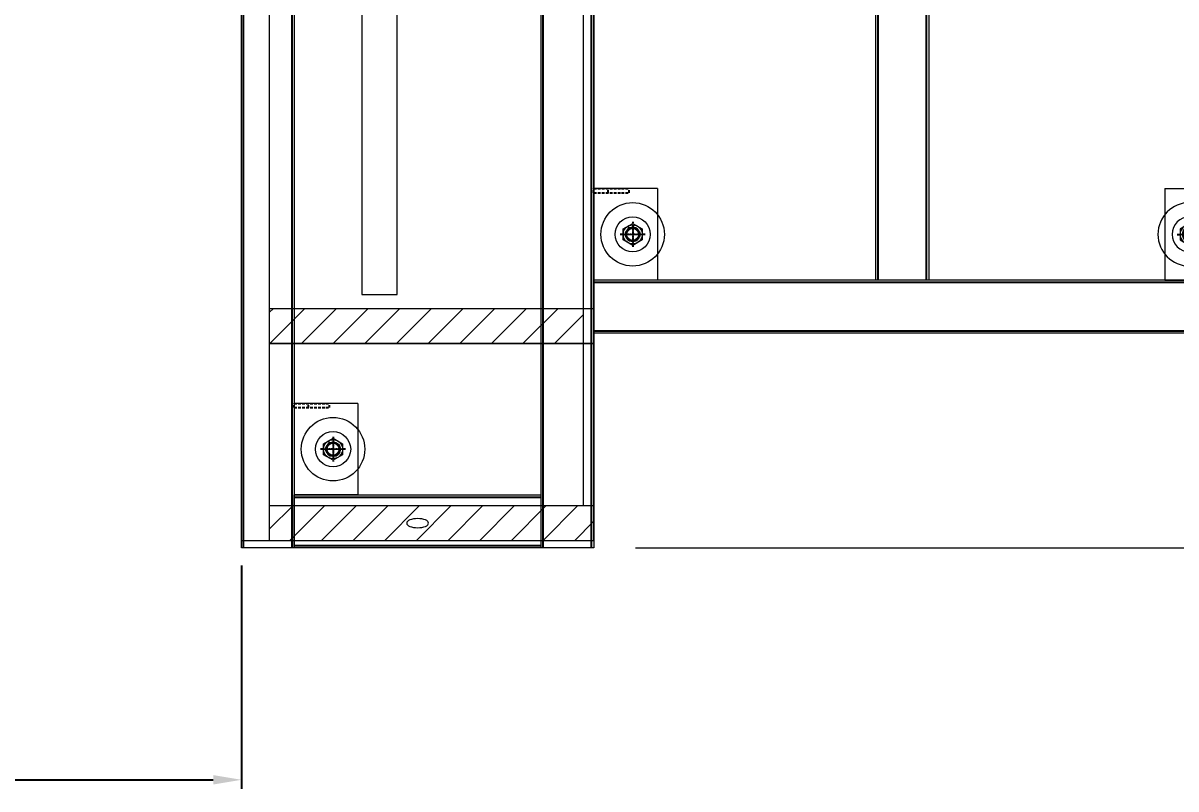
# Model space of a CAD drawing. Header units: millimetres. Extents: x -32759 to 129432, y 390 to 54305.
# Drawn here: x 31433 to 33069, y 22740 to 23827 of the extents above; entities that cross this region are included whole.
import ezdxf

# ---------------------------------------------------------------- set-up
doc = ezdxf.new("R2010")
doc.units = ezdxf.units.MM
for name, pattern in [('AM_ISO08W050', [18, 12, -1.5, 3, -1.5]), ('CENTER', [2, 1.25, -0.25, 0.25, -0.25]), ('DASHED2', [0.375, 0.25, -0.125]), ('HIDDEN', [0.375, 0.25, -0.125])]:
    doc.linetypes.add(name, pattern=pattern)
for name, color, linetype in [('_0', 3, 'Continuous'), ('BOM-UDEF', 3, 'Continuous'), ('CL', 1, 'CENTER'), ('FL', 3, 'Continuous'), ('H', 2, 'HIDDEN'), ('HL', 2, 'HIDDEN'), ('RD', 5, 'Continuous')]:
    doc.layers.add(name, color=color, linetype=linetype)
doc.layers.add('_BODY', color=7, linetype='Continuous', lineweight=13)
doc.styles.add('ROAMNS', font='romans.shx', dxfattribs={"width": 0.8, "bigfont": 'whgtxt.shx'})
doc.styles.get("Standard").update_dxf_attribs({"font": 'arial.ttf'})
doc.dimstyles.new('20 작은 한덕_도면칫수', dxfattribs={"dimscale": 20, "dimtxt": 3.299999999999999, "dimasz": 3.5, "dimexe": 0.65, "dimexo": 1.25, "dimgap": 1, "dimtad": 1, "dimdec": 0, "dimdsep": 46, "dimtxsty": 'ROAMNS', "dimcen": 0, "dimclrd": 7, "dimclre": 7, "dimclrt": 2, "dimadec": 0, "dimazin": 2, "dimtp": 0.1, "dimtm": 0.1, "dimtfac": 0.71, "dimtdec": 0, "dimtmove": 0, "dimatfit": 3, "dimfxl": 1, "dimlwd": -1, "dimlwe": -1, "dimarcsym": 1})
doc.dimstyles.new('20 한덕_도면칫수', dxfattribs={"dimscale": 20, "dimtxt": 3.299999999999998, "dimasz": 2, "dimexe": 0.65, "dimexo": 1.25, "dimgap": 1, "dimtad": 1, "dimdsep": 46, "dimtxsty": 'ROAMNS', "dimcen": 0, "dimclrd": 7, "dimclre": 7, "dimclrt": 2, "dimadec": 0, "dimazin": 2, "dimtp": 0.1, "dimtm": 0.1, "dimtfac": 0.71, "dimtmove": 0, "dimatfit": 3, "dimfxl": 1, "dimlwd": -1, "dimlwe": -1, "dimarcsym": 1})
doc.dimstyles.new('AM_ISO$0', dxfattribs={"dimtxt": 3.5, "dimasz": 3.5, "dimexe": 1, "dimexo": 1, "dimgap": 1.5, "dimtad": 1, "dimdsep": 46, "dimtxsty": 'Standard', "dimcen": 0, "dimclrd": 256, "dimclre": 256, "dimclrt": 2, "dimadec": 0, "dimazin": 2, "dimtp": 0.1, "dimtm": 0.1, "dimtfac": 0.71, "dimtdec": 3, "dimtmove": 0, "dimatfit": 3, "dimfxl": 1, "dimlwd": -1, "dimlwe": -1, "dimarcsym": 1})

# ---------------------------------------------------------------- blocks, each defined once
blk = doc.blocks.new('*D1467')
at = {"color": 7, "linetype": 'ByBlock', "transparency": 16777216}
for p, q in [((282295.9060820472, 136106.8748048464), (282512.5868725146, 136106.8748048464)), ((282499.5868725146, 136036.8748048464), (282499.5868725146, 135871.8748044838)), ((280645.9060820472, 135801.8748044838), (282512.5868725146, 135801.8748044838))]:
    blk.add_line(p, q, dxfattribs=at)
at = {"color": 7, "transparency": 16777216}
for points in [[(282487.9202058479, 136036.8748048464), (282511.2535391813, 136036.8748048464), (282499.5868725146, 136106.8748048464)], [(282487.9202058479, 135871.8748044838), (282511.2535391813, 135871.8748044838), (282499.5868725146, 135801.8748044838)]]:
    blk.add_solid(points, dxfattribs=at)
at = {"layer": 'Defpoints', "color": 0, "transparency": 16777216}
for p in [(282270.9060820472, 136106.8748048464), (280620.9060820472, 135801.8748044838), (282499.5868725146, 135801.8748044838)]:
    blk.add_point(p, dxfattribs=at)
at = {"color": 2, "transparency": 16777216, "insert": (282446.5868725146, 135954.3748046651), "char_height": 65.99999999999997, "attachment_point": 5, "rotation": 90, "style": 'ROAMNS'}
blk.add_mtext('305', dxfattribs=at)
blk = doc.blocks.new('yiiyik')
at = {"ltscale": 0.5}
for p, q in [((205215.3931093313, 28869.13534560381), (202315.3931096938, 28869.13534560381)), ((202315.3931096937, 28869.13534560378), (202315.3931096937, 28794.13534560377)), ((202315.3931096937, 28794.1353456038), (205215.3931093313, 28794.13534560381))]:
    blk.add_line(p, q, dxfattribs=at)
at = {"layer": 'HL', "ltscale": 3}
for p, q in [((202315.3931096938, 28865.93534560455), (205215.3931093313, 28865.93534560455)), ((202315.3931096937, 28797.33534560306), (205215.3931093313, 28797.33534560306))]:
    blk.add_line(p, q, dxfattribs=at)
blk = doc.blocks.new('teewt')
at = {"ltscale": 0.5}
for p, q in [((202240.3931096937, 31664.62704618389), (202240.3931096937, 31739.6270461839)), ((202240.3931096938, 31739.6270461839), (203815.3931096937, 31739.6270461839)), ((203815.3931096937, 31664.62704618389), (203815.3931096937, 31739.6270461839)), ((203815.3931096937, 31664.62704618389), (202240.3931096938, 31664.62704618389))]:
    blk.add_line(p, q, dxfattribs=at)
at = {"layer": 'HL', "ltscale": 3}
for p, q in [((202240.3931096938, 31736.62704618389), (203815.3931096937, 31736.62704618389)), ((202240.3931096938, 31667.62704618389), (203815.3931096937, 31667.6270461839))]:
    blk.add_line(p, q, dxfattribs=at)
blk = doc.blocks.new('ityio')
at = {"ltscale": 0.5}
for p, q in [((202295.3931093313, 29027.30734521499), (201945.3931093313, 29027.30734521499)), ((201945.3931093313, 29027.30734521499), (201945.3931093313, 28952.30734521499)), ((202295.3931093313, 29027.30734521499), (202295.3931093313, 28952.30734521499)), ((201945.3931093313, 28952.30734521499), (202295.3931093313, 28952.30734521499))]:
    blk.add_line(p, q, dxfattribs=at)
at = {"layer": 'HL', "ltscale": 3}
for p, q in [((201945.3931093313, 29024.10734521573), (202295.3931093313, 29024.10734521574)), ((201945.3931093313, 28955.50734521424), (202295.3931093313, 28955.50734521425))]:
    blk.add_line(p, q, dxfattribs=at)
blk = doc.blocks.new('5ysrgsds')
at = {"color": 1, "linetype": 'AM_ISO08W050'}
for p, q in [((32757.17287310213, -91752.57825445756), (32781.17287310213, -91752.57825445756)), ((32769.17287310213, -91740.57825445756), (32769.17287310213, -91764.57825445756))]:
    blk.add_line(p, q, dxfattribs=at)
at = {"color": 3}
blk.add_circle((32769.17287310213, -91752.57825445756), 8.646835, dxfattribs=at)
at = {"color": 1}
blk.add_arc((32769.17287310213, -91752.57825445756), 10, 270, 180, dxfattribs=at)
blk = doc.blocks.new('turwt')
at = {"color": 3}
for p, q in [((209511.671652271, 17710.88435848351), (209421.671652271, 17710.88435848353)), ((209421.671652271, 17710.88435848353), (209421.671652271, 17580.8843584835)), ((209511.671652271, 17710.88435848351), (209511.671652271, 17580.8843584835)), ((209511.671652271, 17580.8843584835), (209421.671652271, 17580.8843584835))]:
    blk.add_line(p, q, dxfattribs=at)
blk.add_blockref('5ysrgsds', (176707.4987791689, 109398.4626129411), dxfattribs=at)
blk = doc.blocks.new('6erwt')
at = {"layer": 'H', "ltscale": 15}
for p, q in [((209894.9724692112, 17670.64398570773), (209894.9724692112, 17676.64398570769)), ((209894.9724692112, 17676.64398570773), (209944.9724692112, 17676.64398570773)), ((209894.9724692112, 17670.64398570773), (209944.9724692112, 17670.64398570773)), ((209914.9724692112, 17670.64398570773), (209914.9724692112, 17676.64398570773)), ((209944.9724692111, 17670.64398570773), (209944.9724692111, 17676.64398570773))]:
    blk.add_line(p, q, dxfattribs=at)
blk = doc.blocks.new('HS_BOM', base_point=(-3113.550588929371, 16316.28190316431))
at = {"layer": 'BOM-UDEF'}
blk.add_circle((-3113.550588929328, 16316.28190316431), 0.25, dxfattribs=at)
blk = doc.blocks.new('rtwewqq')
for p, q in [((210379.6182385786, 17407.05456426051), (210387.4077006793, 17420.55707922531)), ((210387.4077006793, 17420.55707922531), (210402.9974998671, 17420.5621112586)), ((210402.9974998671, 17420.5621112586), (210410.7956769545, 17407.06462762989)), ((210387.4164156659, 17393.55708063181), (210379.6182385786, 17407.05456426051)), ((210410.7956769545, 17407.06462762989), (210403.0062148538, 17393.5621126651)), ((210403.0062148538, 17393.5621126651), (210387.4164156659, 17393.55708063181))]:
    blk.add_line(p, q)
for centre, radius in [((210395.2069577854, 17407.05953736564), 45.01222523185425), ((210395.2069577665, 17407.0595959452), 25.00356263767113), ((210395.2069577665, 17407.0595959452), 13.5), ((210395.2069577665, 17407.0595959452), 8.5575)]:
    blk.add_circle(centre, radius)
at = {"layer": 'CL'}
for p, q in [((210395.2126318684, 17389.48059686094), (210395.2012836647, 17424.63859502946)), ((210412.7859568508, 17407.06527004707), (210377.6279586822, 17407.05392184335))]:
    blk.add_line(p, q, dxfattribs=at)
at = {"layer": 'RD'}
blk.add_circle((210395.2069577665, 17407.0595959452), 10, dxfattribs=at)
at = {"layer": 'BOM-UDEF', "extrusion": (0, 0, -1), "zscale": -1, "rotation": 89.98150622363191}
blk.add_blockref('HS_BOM', (-210406.0050205402, 17413.06308162731), dxfattribs=at)
blk = doc.blocks.new('rtyewe')
at = {"color": 0, "rotation": 270}
for name, p in [('turwt', (193448.4509720124, 226883.7311896367)), ('6erwt', (193482.6913447882, 227357.0320065769))]:
    blk.add_blockref(name, p, dxfattribs=at)
at = {"color": 0}
blk.add_blockref('rtwewqq', (699.1283736601472, 0), dxfattribs=at)
blk = doc.blocks.new('78E4TWT')
at = {"ltscale": 0.5}
for p, q in [((199299.8889737009, 17897.84173202224), (196019.8889737009, 17897.84173202224)), ((196019.8889737009, 17897.84173202224), (196019.8889737009, 17822.84173202224)), ((196019.8889737009, 17822.84173202224), (199299.8889737009, 17822.84173202224))]:
    blk.add_line(p, q, dxfattribs=at)
at = {"layer": 'HL', "ltscale": 3}
for p, q in [((196019.8889737009, 17894.64173202298), (199299.8889737009, 17894.64173202298)), ((196019.8889737009, 17826.04173202149), (199299.8889737009, 17826.04173202149))]:
    blk.add_line(p, q, dxfattribs=at)
blk = doc.blocks.new('TYWERWRW')
at = {"ltscale": 0.5}
for p, q in [((197229.8889737009, 17897.84173202224), (196019.8889737009, 17897.84173202224)), ((196019.8889737009, 17897.84173202224), (196019.8889737009, 17822.84173202224)), ((197229.8889737009, 17897.84173202224), (197229.8889737009, 17822.84173202224)), ((196019.8889737009, 17822.84173202224), (197229.8889737009, 17822.84173202223))]:
    blk.add_line(p, q, dxfattribs=at)
at = {"layer": 'HL', "ltscale": 3}
for p, q in [((196019.8889737009, 17894.64173202298), (197229.8889737009, 17894.64173202298)), ((196019.8889737009, 17826.04173202149), (197229.8889737009, 17826.04173202149))]:
    blk.add_line(p, q, dxfattribs=at)
blk = doc.blocks.new('78544')
at = {"color": 0, "rotation": 90}
for name, p in [('teewt', (221658.9369695118, -179671.3408928942)), ('ityio', (218641.6172681805, -179801.3408925318))]:
    blk.add_blockref(name, p, dxfattribs=at)
at = {"color": 0}
for name, p in [('rtyewe', (-21035.02540716788, 6006.992679138952)), ('yiiyik', (-12321.08318636578, -5825.083128804294))]:
    blk.add_blockref(name, p, dxfattribs=at)
at = {"color": 0, "xscale": -1, "rotation": 180}
for p in [(-21035.02540716788, 40031.11175416521), (-21340.02540753028, 39606.11175416515)]:
    blk.add_blockref('rtyewe', p, dxfattribs=at)
for name, p in [('TYWERWRW', (-6405.579050735541, 4671.210484777272)), ('78E4TWT', (-6405.579050735367, 4246.210484777275))]:
    blk.add_blockref(name, p)
blk = doc.blocks.new('453RR')
for p in [(2234.368441548169, 1662.60023695101), (2234.368441548169, 1237.600236951024)]:
    blk.add_blockref('TYWERWRW', p)
at = {"color": 0, "rotation": 90}
blk.add_blockref('ityio', (227281.5647604642, -182809.9511403581), dxfattribs=at)
at = {"color": 0, "xscale": -1, "rotation": 270}
blk.add_blockref('ityio', (170436.9500700339, -182809.9511403581), dxfattribs=at)
blk = doc.blocks.new('SDFGSDFGS')
at = {"color": 3}
blk.add_circle((338268.5461931359, -35001.87797308899), 3.3234175, dxfattribs=at)
at = {"layer": 'CL', "color": 1}
for p, q in [((338263.5461931359, -35001.87797308899), (338273.5461931359, -35001.87797308899)), ((338268.5461931359, -34996.87797308899), (338268.5461931359, -35006.87797308899))]:
    blk.add_line(p, q, dxfattribs=at)
at = {"layer": 'FL', "color": 1}
blk.add_arc((338268.5461931359, -35001.87797308899), 4, 270, 180, dxfattribs=at)
blk = doc.blocks.new('t7rtrs')
for p, q in [((226166.7948828147, 12138.7618883742), (226194.5285169081, 12166.49552246757)), ((226446.7097631339, 12166.49552246762), (226446.709763134, 11706.49552246758)), ((226496.7097631339, 11706.49552246765), (226496.709763134, 12166.49552246761)), ((227086.8800024955, 11706.49552246757), (227086.8800024956, 12166.49552246754)), ((227316.7948828147, 12166.22987324063), (227317.0605320417, 12166.49552246754)), ((227316.7948828147, 12121.32859263528), (227361.9618126471, 12166.49552246757)), ((227316.7948828148, 12151.49552246754), (226216.7948828147, 12151.49552246755)), ((226446.7097631339, 12110.82139594819), (226487.3838896533, 12151.49552246764)), ((227036.8800024955, 12110.82139594812), (227077.554129015, 12151.49552246757)), ((226166.7948828147, 12093.86060776887), (226216.7948828147, 12143.86060776887)), ((227316.7948828147, 12076.42731202993), (227366.7948828147, 12126.4273120299)), ((226446.7097631339, 12065.92011534284), (226496.709763134, 12115.9201153429)), ((227036.8800024955, 12065.92011534277), (227086.8800024956, 12115.92011534283)), ((226166.7948828148, 12048.95932716355), (226216.7948828147, 12098.95932716352)), ((226446.7097631338, 12021.01883473752), (226496.7097631339, 12071.01883473758)), ((227036.8800024955, 12021.01883473745), (227086.8800024955, 12071.01883473751)), ((227316.7948828147, 12031.52603142455), (227366.7948828147, 12081.52603142455)), ((226166.7948828148, 12004.0580465582), (226216.7948828147, 12054.05804655817)), ((227325.0202478475, 11994.85011585205), (227366.7948828147, 12036.6247508192)), ((226446.7097631338, 11976.11755413217), (226496.7097631339, 12026.1175541322)), ((227036.8800024955, 11976.1175541321), (227086.8800024955, 12026.11755413213)), ((226166.7948828148, 11959.15676595288), (226216.7948828147, 12009.15676595282)), ((227316.7948828147, 11992.03075918685), (227086.8800024955, 11992.03075918688)), ((227316.7948828147, 11941.72347021382), (227366.7948828147, 11991.72347021385)), ((226446.7097631338, 11931.21627352682), (226496.7097631339, 11981.21627352685)), ((227036.8800024955, 11931.21627352675), (227086.8800024955, 11981.21627352678)), ((226166.7948828148, 11914.25548534753), (226216.7948828147, 11964.25548534747)), ((227316.7948828147, 11941.94821913858), (227086.8800024955, 11941.94821913861)), ((227316.7948828146, 11896.82218960844), (227366.7948828147, 11946.8221896085)), ((226446.7097631339, 11886.31499292153), (226496.7097631339, 11936.3149929215)), ((227036.8800024955, 11886.31499292146), (227086.8800024955, 11936.31499292143)), ((226166.7948828148, 11869.35420474218), (226216.7948828148, 11919.35420474215)), ((226446.709763134, 11841.41371231618), (226496.7097631338, 11891.41371231612)), ((227036.8800024956, 11841.41371231611), (227086.8800024955, 11891.41371231605)), ((227316.7948828146, 11851.92090900309), (227366.7948828147, 11901.92090900315)), ((226166.7948828148, 11824.45292413683), (226216.7948828148, 11874.45292413683)), ((227333.99712522, 11824.22187080313), (227366.7948828147, 11857.01962839786)), ((226446.709763134, 11796.51243171083), (226496.7097631338, 11846.5124317108)), ((227036.8800024956, 11796.51243171075), (227086.8800024955, 11846.51243171073)), ((226166.7948828148, 11779.55164353151), (226216.7948828148, 11829.55164353148)), ((226446.709763134, 11751.61115110548), (226496.7097631338, 11801.61115110539)), ((227036.8800024956, 11751.6111511054), (227086.8800024955, 11801.61115110532)), ((226166.7948828148, 11734.65036292616), (226216.7948828148, 11784.65036292613)), ((226446.709763134, 11706.70987050013), (226496.7097631338, 11756.70987050004)), ((227036.8800024956, 11706.70987050005), (227086.8800024955, 11756.70987049997)), ((226183.5413229616, 11706.49552246762), (226216.7948828148, 11739.74908232081)), ((226491.3966957068, 11706.49552246767), (226496.7097631338, 11711.80858989469)), ((227081.5669350685, 11706.49552246759), (227086.8800024955, 11711.80858989462))]:
    blk.add_line(p, q)
at = {"color": 0}
for p, q in [((226166.7948828147, 12166.49552246755), (227366.7948828147, 12166.49552246754)), ((226166.7948828147, 12166.49552246755), (226166.7948828149, 11666.49552246759)), ((226216.7948828148, 11706.49552246759), (226216.7948828147, 12166.49552246755)), ((226446.709763134, 11706.49552246764), (226446.7097631339, 12166.49552246762)), ((227036.8800024956, 11706.49552246757), (227036.8800024955, 12166.49552246754)), ((227187.1833379741, 12016.49552246754), (227187.1833379741, 12166.49552246754)), ((227297.1833379741, 12166.49552246754), (227187.1833379741, 12166.49552246754)), ((227297.1833379741, 12016.49552246754), (227297.1833379741, 12166.49552246754)), ((227316.7948828147, 11706.49552246757), (227316.7948828147, 12166.49552246754)), ((227366.7948828147, 11666.49552246757), (227366.7948828147, 12166.49552246754)), ((227297.1833379741, 12016.49552246754), (227187.1833379741, 12016.49552246754)), ((226166.7948828147, 11706.49552246758), (227366.7948828147, 11706.49552246757)), ((226166.7948828149, 11666.49552246759), (227366.7948828147, 11666.49552246757))]:
    blk.add_line(p, q, dxfattribs=at)
at = {"linetype": 'DASHED2'}
blk.add_line((227316.7948828147, 12166.49552246755), (227316.7948828147, 12151.49552246755), dxfattribs=at)
at = {"color": 1}
for p, q in [((227202.1833379741, 12030.49552246754), (227202.1833379741, 12150.49552246754)), ((227282.1833379741, 12150.49552246754), (227202.1833379741, 12150.49552246754)), ((227202.1833379741, 12150.49552246754), (227282.1833379741, 12030.49552246754)), ((227202.1833379741, 12030.49552246754), (227282.1833379741, 12150.49552246754)), ((227282.1833379741, 12030.49552246754), (227282.1833379741, 12150.49552246754)), ((227282.1833379741, 12030.49552246754), (227202.1833379741, 12030.49552246754)), ((227242.1833379741, 11804.22187080309), (227242.1833379741, 11844.22187080309)), ((227086.8800024956, 11824.22187080309), (227343.4185841383, 11824.22187080309)), ((227222.1833379741, 11824.22187080309), (227262.1833379741, 11824.22187080309))]:
    blk.add_line(p, q, dxfattribs=at)
blk.add_lwpolyline([(227086.8800024956, 11941.94821913861), (227316.7948828147, 11941.94821913861), (227316.7948828147, 11706.49552246757), (227086.8800024956, 11706.49552246757)], close=True, dxfattribs=at)
at = {"color": 0}
blk.add_lwpolyline([(226516.1962515669, 11887.61089908016), (227015.9726943983, 11887.61089908014), (227015.9726943983, 11837.53834354633), (226516.1962515669, 11837.53834354634)], close=True, dxfattribs=at)
for centre, radius in [((227197.1833379741, 12158.72157136659), 3), ((227288.4214520649, 12158.72157136659), 3), ((227197.1833379741, 12026.49552246754), 3), ((227288.4214520649, 12026.49552246754), 3), ((227242.183337974, 11824.22187080303), 20)]:
    blk.add_circle(centre, radius)
at = {"color": 1, "linetype": 'CENTER', "ltscale": 5}
blk.add_circle((227242.183337974, 11824.22187080303), 45.00000000000728, dxfattribs=at)
for centre in [(226191.7948828147, 11916.49552246757), (227341.7948828147, 11916.49552246761)]:
    blk.add_ellipse(centre, major_axis=(0, 15.45969625061844), ratio=0.4193598228309775)
at = {"color": 3}
blk.add_blockref('SDFGSDFGS', (-111026.3628551618, 46871.09984389208), dxfattribs=at)
for p, rotation in [((27756.42359337775, -263601.4934471379), 59.99999999999949), ((88459.39688943472, 322296.8151618333), 300.0000000000005), ((366024.9697865136, -298648.371420227), 120.0000000000005), ((426727.9430825707, 287249.937188744), 239.9999999999995), ((565510.7295311103, -23222.65610228595), 180)]:
    blk.add_blockref('SDFGSDFGS', p, dxfattribs=dict(at, rotation=rotation))
blk = doc.blocks.new('*D1753')
at = {"layer": '_0', "color": 7, "linetype": 'ByBlock', "transparency": 16777216}
for p, q in [((278586.9059404811, 135776.8748045039), (278586.9059404811, 135459.5524479083)), ((280086.9060820474, 135776.8748044838), (280086.9060820474, 135459.5524479083)), ((278626.9059404811, 135472.5524479083), (280046.9060820474, 135472.5524479083))]:
    blk.add_line(p, q, dxfattribs=at)
at = {"layer": '_0', "color": 7, "transparency": 16777216}
for points in [[(278626.9059404811, 135479.2191145749), (278626.9059404811, 135465.8857812416), (278586.9059404811, 135472.5524479083)], [(280046.9060820474, 135479.2191145749), (280046.9060820474, 135465.8857812416), (280086.9060820474, 135472.5524479083)]]:
    blk.add_solid(points, dxfattribs=at)
at = {"layer": 'Defpoints', "color": 0, "transparency": 16777216}
for p in [(278586.9059404811, 135801.8748045039), (280086.9060820474, 135801.8748044838), (280086.9060820474, 135472.5524479083)]:
    blk.add_point(p, dxfattribs=at)
at = {"layer": '_0', "color": 2, "transparency": 16777216, "insert": (279336.9060112642, 135525.5524479083), "char_height": 65.99999999999996, "attachment_point": 5, "style": 'ROAMNS'}
blk.add_mtext('1500', dxfattribs=at)
blk = doc.blocks.new('*D1346')
at = {"linetype": 'ByBlock', "ltscale": 0.5, "transparency": 16777216}
for p, q in [((97795.89534007563, 11019.9603792209), (97795.8953400756, 11065.88484289439)), ((97799.3953400756, 11064.8848428944), (98302.3953400756, 11064.88484289482)), ((98305.89534007563, 11019.96037922132), (98305.8953400756, 11065.88484289482))]:
    blk.add_line(p, q, dxfattribs=at)
at = {"ltscale": 0.5, "transparency": 16777216}
for points in [[(97799.3953400756, 11064.30150956106), (97799.3953400756, 11065.46817622773), (97795.8953400756, 11064.88484289439)], [(98302.3953400756, 11064.30150956148), (98302.3953400756, 11065.46817622815), (98305.8953400756, 11064.88484289482)]]:
    blk.add_solid(points, dxfattribs=at)
at = {"layer": 'Defpoints', "color": 0, "ltscale": 0.5, "transparency": 16777216}
for p in [(98305.8953400756, 11064.88484289482), (97795.89534007563, 11018.9603792209), (98305.89534007563, 11018.96037922132)]:
    blk.add_point(p, dxfattribs=at)
at = {"color": 2, "ltscale": 0.5, "transparency": 16777216, "insert": (98050.8953400756, 11061.59783743758), "char_height": 3.5, "attachment_point": 5, "rotation": 180.00000000004763}
blk.add_mtext('510', dxfattribs=at)
blk = doc.blocks.new('*D1347')
at = {"linetype": 'ByBlock', "ltscale": 0.5, "transparency": 16777216}
for p, q in [((97795.89534007566, 10985.1696647883), (97795.89534007564, 11000.14848692052)), ((97868.39534007564, 10999.14848692058), (97799.39534007566, 10999.14848692053)), ((97871.89534007572, 10895.34883437999), (97871.89534007563, 11000.14848692059))]:
    blk.add_line(p, q, dxfattribs=at)
at = {"ltscale": 0.5, "transparency": 16777216}
for points in [[(97799.39534007566, 10998.56515358719), (97799.39534007566, 10999.73182025386), (97795.89534007566, 10999.14848692052)], [(97868.39534007564, 10998.56515358725), (97868.39534007564, 10999.73182025392), (97871.89534007564, 10999.14848692059)]]:
    blk.add_solid(points, dxfattribs=at)
at = {"layer": 'Defpoints', "color": 0, "ltscale": 0.5, "transparency": 16777216}
for p in [(97795.89534007566, 10999.14848692052), (97795.89534007566, 10984.1696647883), (97871.89534007573, 10894.34883437999)]:
    blk.add_point(p, dxfattribs=at)
at = {"color": 2, "ltscale": 0.5, "transparency": 16777216, "insert": (97833.89534007566, 10995.86148146353), "char_height": 3.5, "attachment_point": 5, "rotation": 180.00000000004763}
blk.add_mtext('76', dxfattribs=at)
blk = doc.blocks.new('sdfgsdfgcxvxbxcv')
at = {"xscale": -1, "rotation": 270}
for name, p in [('78544', (258017.8538652477, -53812.43511848175)), ('453RR', (261026.4641130741, -62452.38261076529))]:
    blk.add_blockref(name, p, dxfattribs=at)
at = {"color": 0, "xscale": -1, "rotation": 270}
blk.add_blockref('t7rtrs', (268420.4105595799, -90354.92007833114), dxfattribs=at)
dim = blk.add_linear_dim(base=(282499.5868725146, 135801.8748044838), p1=(282270.9060820472, 136106.8748048464), p2=(280620.9060820472, 135801.8748044838), angle=90, dimstyle='20 작은 한덕_도면칫수')
dim.commit()
dim.dimension.update_dxf_attribs({"geometry": '*D1467', "text_midpoint": (282446.5868725146, 135954.3748046651)})
at = {"layer": '_0'}
dim = blk.add_linear_dim(base=(280086.9060820474, 135472.5524479083), p1=(278586.9059404812, 135801.8748045039), p2=(280086.9060820474, 135801.8748044838), dimstyle='20 한덕_도면칫수', dxfattribs=at)
dim.commit()
dim.dimension.update_dxf_attribs({"geometry": '*D1753', "text_midpoint": (279336.9060112643, 135525.5524479083), "insert": (5.820766091346741e-11, 0)})
blk = doc.blocks.new('y8e5ey')
at = {"ltscale": 0.5}
for base, p1, p2, picture, middle in [((98305.8953400756, 11064.88484289482), (97795.89534007563, 11018.9603792209), (98305.89534007563, 11018.96037922132), '*D1346', (98050.8953400756, 11061.59783743758)), ((97795.89534007566, 10999.14848692052), (97871.89534007573, 10894.34883437999), (97795.89534007566, 10984.1696647883), '*D1347', (97833.89534007566, 10995.86148146353))]:
    dim = blk.add_linear_dim(base=base, p1=p1, p2=p2, angle=180.0000000000476, dimstyle='AM_ISO$0', dxfattribs=at)
    dim.commit()
    dim.dimension.update_dxf_attribs({"geometry": picture, "text_midpoint": middle})
blk = doc.blocks.new('2')
at = {"color": 6, "xscale": -1}
blk.add_blockref('y8e5ey', (121155.7523330449, -6800.076892491096), dxfattribs=at)
blk = doc.blocks.new('dfsgxcvbxcbxcvbxcbv')
blk.add_blockref('2', (329352.0252337547, 132259.3345187306))

msp = doc.modelspace()

# ---------------------------------------------------------------- block references
at = {"layer": '_BODY'}
for name in ['sdfgsdfgcxvxbxcv', 'dfsgxcvbxcbxcvbxcbv']:
    msp.add_blockref(name, (-248343.9117431091, -112719.9742592663), dxfattribs=at)

doc.saveas('drawing.dxf')
